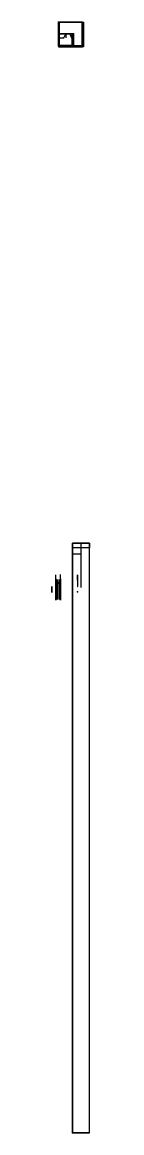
# Model space of a CAD drawing. Header units: centimetres. Extents: x -15 to 6, y 0 to 574.
import ezdxf

# ---------------------------------------------------------------- set-up
doc = ezdxf.new("R2010")
doc.units = ezdxf.units.CM
doc.header["$MEASUREMENT"] = 0
for name, color, linetype in [('End Post v2_Sketch1', 7, 'Continuous'), ('End Post v2_Sketch2', 7, 'Continuous'), ('End Post v2_Sketch3', 7, 'Continuous'), ('End Pulley Bearing v3_Sketch1', 7, 'Continuous'), ('End Pulley Bearing v3_Sketch2', 7, 'Continuous'), ('End Pulley System v3_Sketch1', 7, 'Continuous'), ('End Pulley v3_Sketch1', 7, 'Continuous'), ('End Pulley v3_Sketch2', 7, 'Continuous'), ('End Pulley v3_Sketch3', 7, 'Continuous'), ('End Pulley v3_Sketch4', 7, 'Continuous'), ('End Pulley v3_Sketch5', 7, 'Continuous'), ('End Pulley v3_Sketch6', 7, 'Continuous'), ('End Pulley v3_Sketch7', 7, 'Continuous'), ('End Pulley v3_Sketch8', 7, 'Continuous'), ('L-Bracket v2_Sketch1', 7, 'Continuous'), ('L-Bracket v2_Sketch2', 7, 'Continuous'), ('Non-motor pulley end post v4_Sketch1', 7, 'Continuous'), ('Wood Corner Bracket v1_Sketch1', 7, 'Continuous'), ('Wood Corner Bracket v1_Sketch2', 7, 'Continuous'), ('Wood Corner Bracket v1_Sketch3', 7, 'Continuous'), ('Wood Corner Bracket v1_Sketch4', 7, 'Continuous')]:
    doc.layers.add(name, color=color, linetype=linetype)

# ---------------------------------------------------------------- blocks, each defined once
blk = doc.blocks.new('EndPostv2')
at = {"layer": 'End Post v2_Sketch1'}
for p, q in [((4.45, 0, 4.45), (-4.45, 0, 4.45)), ((-4.45, 0, 4.45), (-4.45, 0, -4.45)), ((-4.45, 0, -4.45), (4.45, 0, -4.45)), ((4.45, 0, 4.45), (-4.45, 0, -4.45)), ((-4.45, 0, 4.45), (4.45, 0, -4.45)), ((4.45, 0, -4.45), (4.45, 0, 4.45))]:
    blk.add_line(p, q, dxfattribs=at)
blk.add_point((0, 0), dxfattribs=at)
blk.add_point((0, 0), dxfattribs=at)
at = {"layer": 'End Post v2_Sketch2'}
for p, q in [((4.45, 304.8, 4.45), (-4.45, 304.8, 4.45)), ((-4.45, 304.8, 4.45), (-4.45, 0, 4.45)), ((-4.45, 304.8, 4.45), (4.45, 304.8, 4.45)), ((0, 304.8, 4.45), (0, 299.03, 4.45)), ((4.45, 0, 4.45), (4.45, 304.8, 4.45)), ((4.45, 304.8, 4.45), (4.45, 302.26, 4.45)), ((4.45, 302.26, 4.45), (-4.45, 302.29, 4.45)), ((0, 299.03, 4.45), (-4.45, 299.03, 4.45)), ((-4.45, 0, 4.45), (4.45, 0, 4.45))]:
    blk.add_line(p, q, dxfattribs=at)
blk.add_point((0, 0, 4.45), dxfattribs=at)
at = {"layer": 'End Post v2_Sketch3'}
for p, q in [((-4.45, 0, 4.45), (-4.45, 304.8, 4.45)), ((-4.45, 304.8, 4.45), (-4.45, 304.8, -4.45)), ((-4.45, 304.8, -4.45), (-4.45, 0, -4.45)), ((-4.45, 299.03, 4.45), (-4.45, 299.06, -4.45)), ((-4.45, 0, -4.45), (-4.45, 0, 4.45))]:
    blk.add_line(p, q, dxfattribs=at)
for p in [(-4.45, 299.06, -4.45), (-4.45, 299.03, 4.45), (-4.45, 299.03, 4.45), (-4.45, 0)]:
    blk.add_point(p, dxfattribs=at)
blk = doc.blocks.new('L-Bracketv2')
at = {"layer": 'L-Bracket v2_Sketch1'}
for p, q in [((0, 0), (12.7, 0)), ((12.7, 0, 12.7), (0, 0, 12.7)), ((0, 0, 12.7), (0, 0)), ((12.7, 0), (12.7, 0, 12.7))]:
    blk.add_line(p, q, dxfattribs=at)
blk.add_point((0, 0), dxfattribs=at)
at = {"layer": 'L-Bracket v2_Sketch2'}
for p, q in [((0, 2.5, 12.7), (12.7, 2.5, 12.7)), ((12.7, 2.5), (0, 2.5)), ((0, 2.5), (0, 2.5, 12.7)), ((0, 2.5), (12.2, 2.5)), ((12.2, 2.5, 12.2), (0, 2.5, 12.2)), ((0, 2.5, 12.2), (0, 2.5)), ((12.2, 2.5), (12.2, 2.5, 12.2)), ((12.7, 2.5, 12.7), (12.7, 2.5))]:
    blk.add_line(p, q, dxfattribs=at)
blk.add_point((0, 2.5), dxfattribs=at)
blk = doc.blocks.new('WoodCornerBracketv1')
at = {"layer": 'Wood Corner Bracket v1_Sketch1'}
for p, q in [((0, 0), (3.7, 0)), ((3.7, 0, 7.6), (0, 0, 7.6)), ((0, 0, 7.6), (0, 0)), ((3.7, 0), (3.7, 0, 7.6))]:
    blk.add_line(p, q, dxfattribs=at)
blk.add_point((0, 0), dxfattribs=at)
at = {"layer": 'Wood Corner Bracket v1_Sketch2'}
for p, q in [((0, 0), (0, 6.1)), ((0, 6.1), (3.7, 6.1)), ((3.55, 5.95), (0, 5.95)), ((0, 5.95), (0, 0)), ((3.55, 0), (3.55, 5.95)), ((3.7, 6.1), (3.7, 0)), ((3.7, 0), (0, 0)), ((0, 0), (3.55, 0))]:
    blk.add_line(p, q, dxfattribs=at)
blk.add_point((0, 0), dxfattribs=at)
at = {"layer": 'Wood Corner Bracket v1_Sketch3'}
for p, q in [((3.55, 0, 7.6), (3.55, 5.95, 7.6)), ((3.55, 5.95, 7.6), (3.55, 5.95)), ((3.55, 5.95), (3.55, 0)), ((3.55, 0, 7.6), (3.55, 2, 7.6)), ((3.55, 2, 7.6), (3.55, 2, 5.1)), ((3.55, 0), (3.55, 2)), ((3.55, 2), (3.55, 2, 1)), ((3.55, 2, 5.1), (3.55, 0, 4)), ((3.55, 0, 1.8), (3.55, 2, 1)), ((3.55, 0), (3.55, 0, 7.6)), ((3.55, 0, 5), (3.55, 0, 4)), ((3.55, 0, 1), (3.55, 0, 1.8)), ((3.55, 0, 1.8), (3.55, 0, 4))]:
    blk.add_line(p, q, dxfattribs=at)
blk.add_point((3.55, 0), dxfattribs=at)
at = {"layer": 'Wood Corner Bracket v1_Sketch4'}
for p, q in [((3.55, 5.95, 7.6), (0, 5.95, 7.6)), ((0, 5.95, 7.6), (0, 5.95)), ((0, 5.95), (3.55, 5.95)), ((0, 5.95, 7.6), (0, 5.95, 5.1)), ((0, 5.95, 5.1), (2.05, 5.95, 5.1)), ((0, 5.95, 5.1), (2.05, 5.95, 4.1)), ((0, 5.95), (2.05, 5.95)), ((0, 5.95), (0, 5.95, 1)), ((2.05, 5.95, 1.8), (0, 5.95, 1)), ((2.05, 5.95, 5.1), (2.05, 5.95, 4.1)), ((2.05, 5.95), (2.05, 5.95, 1.8)), ((2.05, 5.95, 1.8), (2.05, 5.95, 4.1)), ((3.55, 5.95), (3.55, 5.95, 7.6)), ((3.7, 0, 4), (3.7, 2.05, 4))]:
    blk.add_line(p, q, dxfattribs=at)
for p in [(0, 5.95), (3.7, 0, 4)]:
    blk.add_point(p, dxfattribs=at)
blk = doc.blocks.new('EndPulleyBearingv3')
at = {"layer": 'End Pulley Bearing v3_Sketch1', "extrusion": (0, 1, 0)}
blk.add_circle((0, 0), 1.6, dxfattribs=at)
at = {"layer": 'End Pulley Bearing v3_Sketch1'}
blk.add_point((0, 0), dxfattribs=at)
at = {"layer": 'End Pulley Bearing v3_Sketch2', "extrusion": (0, 1, 0)}
for radius in [1.6, 0.45]:
    blk.add_circle((0, 0, 2), radius, dxfattribs=at)
at = {"layer": 'End Pulley Bearing v3_Sketch2'}
blk.add_point((0, 2), dxfattribs=at)
blk = doc.blocks.new('EndPulleyv3')
at = {"layer": 'End Pulley v3_Sketch1', "extrusion": (0, 1, 0)}
blk.add_circle((0, 0), 5.55, dxfattribs=at)
at = {"layer": 'End Pulley v3_Sketch1'}
blk.add_point((0, 0), dxfattribs=at)
at = {"layer": 'End Pulley v3_Sketch2', "extrusion": (0, 1, 0)}
for radius in [5.55, 5.2]:
    blk.add_circle((0, 0, 2.5), radius, dxfattribs=at)
at = {"layer": 'End Pulley v3_Sketch2'}
blk.add_point((0, 2.5), dxfattribs=at)
at = {"layer": 'End Pulley v3_Sketch3', "extrusion": (0, -1, 0)}
for radius in [5.55, 5.2]:
    blk.add_circle((0, 0), radius, dxfattribs=at)
at = {"layer": 'End Pulley v3_Sketch3'}
blk.add_point((0, 0), dxfattribs=at)
at = {"layer": 'End Pulley v3_Sketch4'}
for p, q in [((7.78, 2.5, -1.01), (1.01, 2.5, 7.78)), ((7.57, 0, -0.73), (1.22, 0, 7.51)), ((4.4, 2.5, 3.39), (4.4, 0, 3.39))]:
    blk.add_line(p, q, dxfattribs=at)
blk.add_point((4.4, 0.83, 3.39), dxfattribs=at)
at = {"layer": 'End Pulley v3_Sketch5'}
for p in [(0, 0), (4.4, 0, 3.39), (4.4, 0, 3.39)]:
    blk.add_point(p, dxfattribs=at)
at = {"layer": 'End Pulley v3_Sketch6'}
for p, q in [((4.4, 2.5, 3.39), (-4.4, 2.5, -3.39)), ((4.24, 0.2, 3.27), (4.24, 2.3, 3.27)), ((4.24, 2.3, 3.27), (4.4, 2.3, 3.39)), ((4.4, 0.2, 3.39), (4.24, 0.2, 3.27)), ((4.4, 0, 3.39), (4.4, 2.5, 3.39)), ((4.4, 1.25, 3.39), (4.4, 2.3, 3.39)), ((4.4, 1.25, 3.39), (4.4, 2.3, 3.39)), ((4.4, 2.3, 3.39), (4.4, 0.2, 3.39)), ((4.4, 1.25, 3.39), (4.4, 2.2, 3.39)), ((4.4, 1.25, 3.39), (4.4, 0.2, 3.39)), ((4.4, 1.25, 3.39), (4.4, 0.2, 3.39))]:
    blk.add_line(p, q, dxfattribs=at)
for p in [(4.4, 2.3, 3.39), (4.4, 0.2, 3.39), (4.4, 0, 3.39)]:
    blk.add_point(p, dxfattribs=at)
at = {"layer": 'End Pulley v3_Sketch7', "extrusion": (0, 1, 0)}
for radius in [5.2, 2.3, 1.6]:
    blk.add_circle((0, 0, 1.75), radius, dxfattribs=at)
at = {"layer": 'End Pulley v3_Sketch7'}
blk.add_point((0, 1.75), dxfattribs=at)
at = {"layer": 'End Pulley v3_Sketch8', "extrusion": (0, -1, 0)}
for radius in [5.2, 2.3]:
    blk.add_circle((0, 0, -0.75), radius, dxfattribs=at)
at = {"layer": 'End Pulley v3_Sketch8'}
blk.add_point((0, 0.75), dxfattribs=at)
blk.add_blockref('EndPulleyBearingv3', (0, -2))
blk = doc.blocks.new('EndPulleySystemv3')
at = {"layer": 'End Pulley System v3_Sketch1'}
for p, q in [((13.4, 6.83, 4.93), (12.42, 6.83, 5.1)), ((12.42, 6.83, 5.1), (12.42, 2.73, 5.1)), ((14.19, 8.83, 4.79), (13.4, 6.83, 4.93)), ((16.36, 8.83, 4.41), (14.19, 8.83, 4.79)), ((17.44, 6.83, 4.22), (16.36, 8.83, 4.41)), ((19.9, 6.83, 3.78), (17.44, 6.83, 4.22)), ((19.9, 2.73, 3.78), (19.9, 6.83, 3.78)), ((12.42, 2.73, 5.1), (19.9, 2.73, 3.78))]:
    blk.add_line(p, q, dxfattribs=at)
at = {"layer": 'End Pulley System v3_Sketch1', "extrusion": (0.173648, 7.48132e-14, 0.984808)}
blk.add_circle((7, -14, 7.18), 1, dxfattribs=at)
at = {"layer": 'End Pulley System v3_Sketch1'}
blk.add_point((1.25, 0, 7.07), dxfattribs=at)
at = {"extrusion": (-6.38378e-16, -1, 1.30972e-16), "rotation": 270}
blk.add_blockref('L-Bracketv2', (-1.25, 17.15, -294.45), dxfattribs=at)
at = {"rotation": 180}
blk.add_blockref('WoodCornerBracketv1', (2, 288.35, 9.8), dxfattribs=at)
at = {"extrusion": (7.09496e-15, 1, 3.39034e-14), "rotation": 189.9999999999999}
blk.add_blockref('EndPulleyv3', (-15.42, 16.09, 1.25), dxfattribs=at)

msp = doc.modelspace()

# ---------------------------------------------------------------- linework, layer by layer
at = {"layer": 'Non-motor pulley end post v4_Sketch1'}
for p, q in [((4.45, 304.8, 4.45), (-4.45, 304.8, 4.45)), ((-4.45, 304.8, 4.45), (-4.45, 0, 4.45)), ((0, 304.8, 4.45), (0, 281.75, 4.45)), ((4.45, 0, 4.45), (4.45, 304.8, 4.45)), ((-4.45, 0, 4.45), (4.45, 0, 4.45))]:
    msp.add_line(p, q, dxfattribs=at)
msp.add_point((0, 0, 4.45), dxfattribs=at)

# ---------------------------------------------------------------- block references
at = {"extrusion": (-0.984808, -7.30908e-14, -0.173648), "rotation": 89.9999999999997}
msp.add_blockref('EndPulleySystemv3', (-279.52, -2.48, -5.13), dxfattribs=at)
msp.add_blockref('EndPostv2', (0, 0))

doc.saveas('drawing.dxf')
